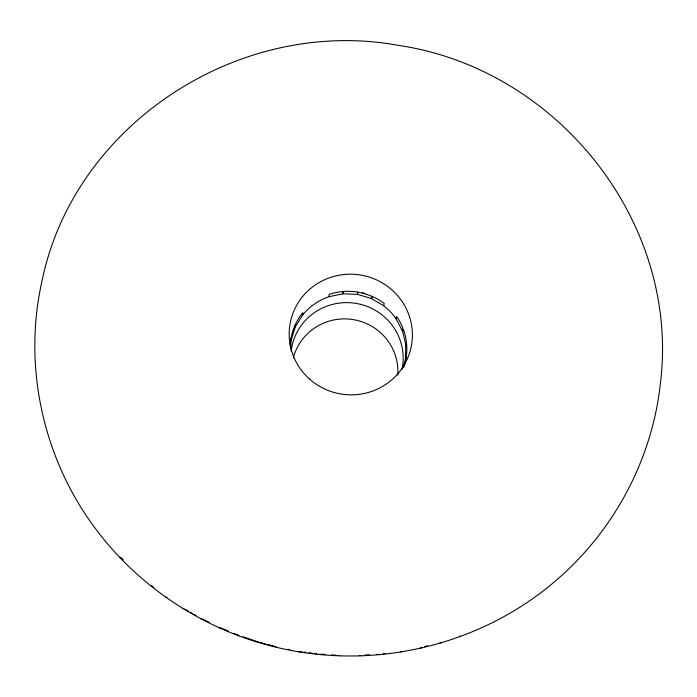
<?xml version="1.0" encoding="UTF-8"?>
<svg xmlns="http://www.w3.org/2000/svg" width="697" height="697" viewBox="0 0 697 697"><rect width="100%" height="100%" fill="white"/><g stroke="black" fill="none" stroke-linecap="round" stroke-linejoin="round"><path stroke-width="1.05" d="M403.154 367.241L405.427 359.417L405.75 344.597L402.596 331.319L395.992 318.668A57.956 56.823 9.3 0 0 383.655 305.739L371.266 298.455L357.456 294.395L343.072 293.794L328.993 296.687A57.956 56.823 9.3 0 0 302.82 314.809L295.301 326.893L291.085 340.485L290.719 348.631M328.993 296.687L329.158 294.413A58.391 57.232 9.3 0 1 342.732 291.546L342.471 293.846M343.072 293.794L343.342 291.494A58.391 57.232 9.3 0 1 357.831 292.104L364.914 293.725L371.745 296.199L371.266 298.455M357.456 294.395L357.831 292.104M298.255 651.704C385.946 666.48 479.37 642.678 548.583 586.656C610.119 537.361 651.329 463.575 660.19 385.153C681.152 223.65 558.227 69.09 398.658 45.41C240.465 16.188 73.394 123.517 41.611 282.773C23.167 366.465 42.961 457.136 93.625 526.122C141.953 592.668 217.176 638.426 298.255 651.704L301.54 651.704M371.815 298.699L372.294 296.434A58.391 57.232 9.3 0 1 384.23 303.526L383.655 305.739M395.992 318.668L396.663 316.551A58.391 57.232 9.3 0 1 402.883 328.174L402.169 330.212M402.596 331.319L403.31 329.298A58.391 57.232 9.3 0 1 406.49 342.663L405.75 344.597M405.811 345.189L406.56 343.264A58.391 57.232 9.3 0 1 403.79 367.188M405.427 359.417L406.168 357.596M257.986 642.329L258.395 641.989L243.061 636.814M238.4 635.725L238.975 635.429M219.311 627.875L220.043 627.649L228.015 630.924M424.525 646.607L427.636 645.788M200.797 618.823L201.677 618.666M383.263 653.742L385.397 653.464M182.936 608.603L183.964 608.542M365.01 655.075L369.305 654.814M376.842 654.344L380.675 654.596M165.808 597.285L166.975 597.312M320.829 654.126L325.133 654.413M331.598 654.849L335.902 655.136M303.683 651.991L305.826 652.27M309.032 652.697L312.247 653.124M314.391 653.411L316.534 653.69M287.739 649.177L289.856 649.595M119.562 557.234L121.104 557.6L123.369 559.839M459.358 636.134L460.621 636.431M259.432 642.268L265.696 643.932M267.779 644.49L276.125 646.72M440.077 642.538L441.184 642.887M233.992 633.381L237.982 635.019M420.378 647.687L421.319 648.079M362.335 292.522L364.914 293.725M202.644 619.145L209.414 622.447M400.339 651.564L401.123 651.991M185.829 609.605L188.626 611.208M190.49 612.271L192.355 613.343M194.219 614.405L196.084 615.468M151.65 585.689L153.349 586.979M359.635 655.415L360.07 655.868M339.134 655.354L339.404 655.816M318.668 653.978L318.764 654.422M290.963 338.524L291.085 340.485M295.554 326.362L295.467 324.288A58.391 57.232 9.3 0 1 302.786 312.657L302.82 314.809M295.301 326.893L295.214 324.837A58.391 57.232 9.3 0 0 290.179 345.668M291.111 351.244A56.239 55.202 9.3 0 1 355.975 303.395A56.239 55.202 9.3 0 1 401.96 369.593M293.306 357.979A53.146 52.275 9.3 0 1 353.318 319.609A53.146 52.275 9.3 0 1 397.76 375.274M309.346 378.88A61.65 60.291 9.3 0 0 410.995 347.742A61.65 60.291 9.3 0 0 332.007 276.936A61.65 60.291 9.3 0 0 309.346 378.88"/></g></svg>
